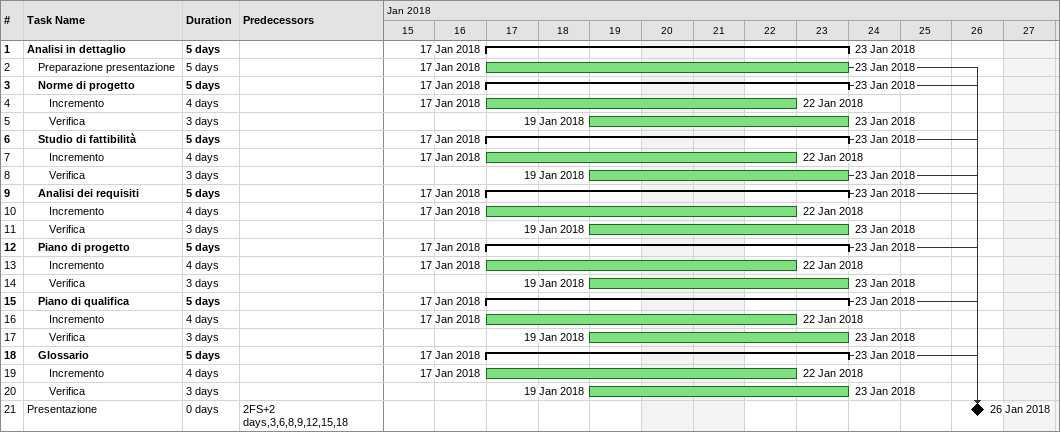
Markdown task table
| ID | Level | Task | Duration | Start | Finish | Predecessors |
|---|---|---|---|---|---|---|
| 1 | 1 | **Analisi in dettaglio** | 5d | 2018-01-17 | 2018-01-23 |  |
| 2 | 2 | Preparazione presentazione | 5d | 2018-01-17 | 2018-01-23 |  |
| 3 | 2 | **Norme di progetto** | 5d | 2018-01-17 | 2018-01-23 |  |
| 4 | 3 | Incremento | 4d | 2018-01-17 | 2018-01-22 |  |
| 5 | 3 | Verifica | 3d | 2018-01-19 | 2018-01-23 |  |
| 6 | 2 | **Studio di fattibilità** | 5d | 2018-01-17 | 2018-01-23 |  |
| 7 | 3 | Incremento | 4d | 2018-01-17 | 2018-01-22 |  |
| 8 | 3 | Verifica | 3d | 2018-01-19 | 2018-01-23 |  |
| 9 | 2 | **Analisi dei requisiti** | 5d | 2018-01-17 | 2018-01-23 |  |
| 10 | 3 | Incremento | 4d | 2018-01-17 | 2018-01-22 |  |
| 11 | 3 | Verifica | 3d | 2018-01-19 | 2018-01-23 |  |
| 12 | 2 | **Piano di progetto** | 5d | 2018-01-17 | 2018-01-23 |  |
| 13 | 3 | Incremento | 4d | 2018-01-17 | 2018-01-22 |  |
| 14 | 3 | Verifica | 3d | 2018-01-19 | 2018-01-23 |  |
| 15 | 2 | **Piano di qualifica** | 5d | 2018-01-17 | 2018-01-23 |  |
| 16 | 3 | Incremento | 4d | 2018-01-17 | 2018-01-22 |  |
| 17 | 3 | Verifica | 3d | 2018-01-19 | 2018-01-23 |  |
| 18 | 2 | **Glossario** | 5d | 2018-01-17 | 2018-01-23 |  |
| 19 | 3 | Incremento | 4d | 2018-01-17 | 2018-01-22 |  |
| 20 | 3 | Verifica | 3d | 2018-01-19 | 2018-01-23 |  |
| 21 | 1 | Presentazione | 0d | 2018-01-26 | 2018-01-26 | 2FS+2d, 3, 6, 8, 9, 12, 15, 18 |
